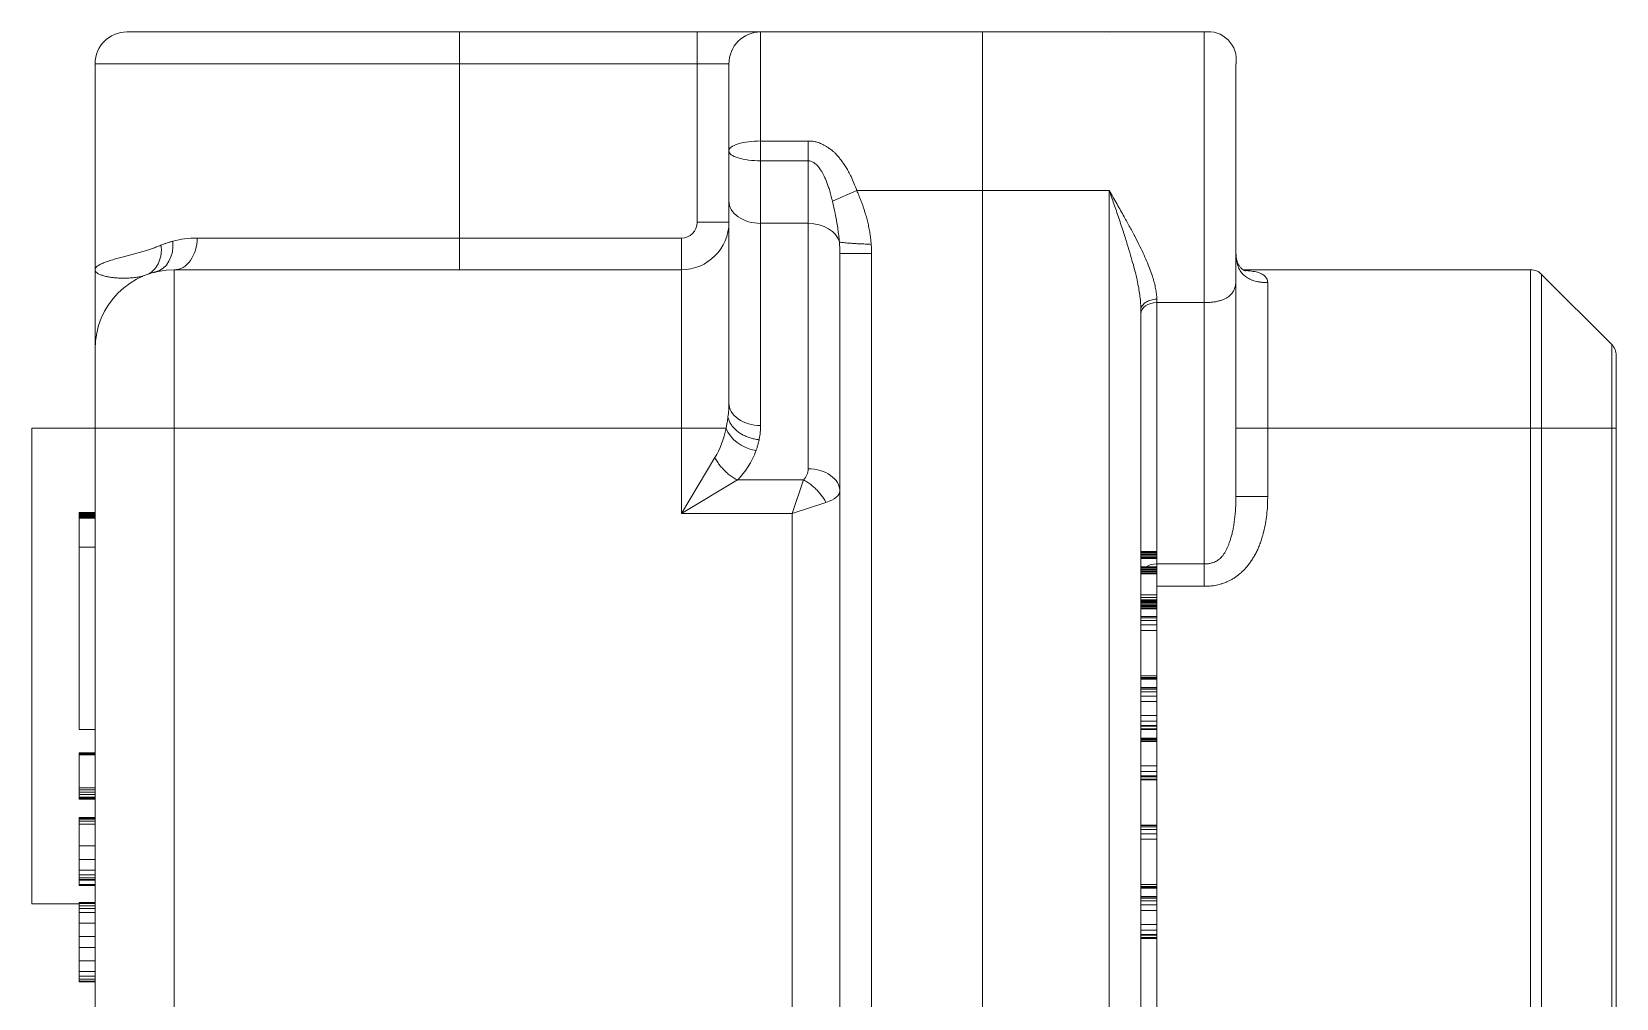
# Model space of a CAD drawing. Header units: millimetres. Extents: x -343 to 390, y -339 to 375.
# Drawn here: x 118.8 to 218.8, y 44 to 105 of the extents above; entities that cross this region are included whole.
import ezdxf

# ---------------------------------------------------------------- set-up
doc = ezdxf.new("R2010")
doc.units = ezdxf.units.MM
doc.linetypes.add('K5LT_THIN', pattern=[0])

# ---------------------------------------------------------------- blocks, each defined once
blk = doc.blocks.new('U8')
at = {"color": 7, "linetype": 'K5LT_THIN', "lineweight": 18}
for p, q in [((124.75, 105), (145.75, 105)), ((145.75, 103), (145.75, 105)), ((145.75, 105), (160.75, 105)), ((160.75, 103), (160.75, 105)), ((160.75, 105), (164.75, 105)), ((164.75, 105), (178.75, 105)), ((164.75, 98.12), (164.75, 105)), ((178.75, 105), (186.75, 105)), ((178.75, 105), (178.75, 95)), ((178.75, 105), (178.75, 95)), ((186.75, 105), (192.75, 105)), ((192.75, 105), (192.75, 87.93)), ((122.75, 90), (122.75, 103)), ((122.75, 103), (145.75, 103)), ((145.75, 92), (145.75, 103)), ((145.75, 103), (160.75, 103)), ((160.75, 93), (160.75, 103)), ((162.75, 103), (160.75, 103)), ((162.75, 97.5), (162.75, 103)), ((194.75, 103), (194.75, 100.66)), ((194.75, 103), (194.75, 91.03)), ((194.75, 90.6), (194.75, 99.4)), ((164.75, 98.12), (164.75, 96.87)), ((167.75, 98.12), (164.75, 98.12)), ((167.75, 96.87), (167.75, 98.12)), ((162.75, 97.5), (162.75, 98)), ((162.75, 98), (162.75, 97.5)), ((162.75, 97.5), (162.75, 94.34)), ((164.75, 96.87), (164.75, 92.93)), ((167.75, 96.87), (164.75, 96.87)), ((167.75, 96.87), (167.75, 92.93)), ((162.75, 94.34), (162.75, 81.59)), ((170.82, 95), (169.28, 94.32)), ((170.82, 95), (178.75, 95)), ((178.75, 95), (178.75, -95)), ((178.75, 95), (186.75, 95)), ((178.75, 95), (178.75, -95)), ((186.75, 36), (186.75, 95)), ((160.75, 93), (162.75, 93)), ((167.75, 92.93), (164.75, 92.93)), ((164.75, 92.93), (164.75, 80.17)), ((167.75, 92.93), (167.75, 77.44)), ((129.19, 92), (145.75, 92)), ((145.75, 92), (159.75, 92)), ((145.75, 90), (145.75, 92)), ((159.75, 90), (159.75, 92)), ((169.75, 91.03), (169.75, 38.94)), ((171.75, 91.03), (169.75, 91.03)), ((171.75, 91.03), (171.75, 38.94)), ((194.75, 91.03), (194.75, 89.34)), ((122.75, 90), (122.75, 90)), ((122.75, 90), (122.75, 85)), ((122.75, 90), (122.75, 90)), ((159.75, 90), (127.75, 90)), ((127.75, 80), (127.75, 90)), ((159.75, 90), (159.75, 80)), ((194.75, 89.34), (194.75, 75.69)), ((195.2, 90), (213.34, 90)), ((196.75, 89.19), (196.75, 80)), ((213.34, 80), (213.34, 90)), ((218.46, 85.29), (214.04, 89.71)), ((214.04, 80), (214.04, 89.71)), ((189.75, 88.14), (189.75, 87.93)), ((188.75, 37.55), (188.75, 87.45)), ((189.75, 87.93), (192.75, 87.93)), ((189.75, 87.93), (189.75, 72.22)), ((192.75, 87.93), (192.75, 71.44)), ((218.46, 80), (218.46, 85.29)), ((122.75, 80), (122.75, 85)), ((218.75, 80), (218.75, 84.59)), ((194.75, 80), (196.75, 80)), ((118.75, 50), (118.75, 80)), ((122.75, 80), (118.75, 80)), ((122.75, 80), (127.75, 80)), ((122.75, 80), (122.75, -50)), ((159.75, 80), (127.75, 80)), ((127.75, 80), (127.75, -80)), ((162.57, 80), (159.75, 80)), ((159.75, 74.62), (159.75, 80)), ((196.75, 80), (213.34, 80)), ((196.75, 80), (196.75, 75.69)), ((213.34, 80), (213.34, -80)), ((213.34, 80), (214.04, 80)), ((218.46, 80), (214.04, 80)), ((214.04, 80), (214.04, -80)), ((218.75, 80), (218.46, 80)), ((218.46, 80), (218.46, -80)), ((218.75, 80), (218.75, -80)), ((161.87, 78.15), (159.75, 74.62)), ((163.29, 76.74), (159.75, 74.62)), ((167.46, 76.74), (163.29, 76.74)), ((167.46, 76.74), (166.75, 74.62)), ((168.87, 75.32), (166.75, 74.62)), ((194.75, 75.69), (196.75, 75.69)), ((122.75, 74.69), (121.75, 74.69)), ((121.75, 74.68), (121.75, 74.69)), ((122.75, 74.68), (121.75, 74.68)), ((121.75, 74.67), (121.75, 74.68)), ((121.75, 74.64), (121.75, 74.67)), ((122.75, 74.67), (121.75, 74.67)), ((121.75, 74.61), (121.75, 74.64)), ((122.75, 74.64), (121.75, 74.64)), ((121.75, 74.55), (121.75, 74.61)), ((122.75, 74.61), (121.75, 74.61)), ((121.75, 74.49), (121.75, 74.55)), ((122.75, 74.55), (121.75, 74.55)), ((122.75, 74.49), (121.75, 74.49)), ((121.75, 74.44), (121.75, 74.49)), ((121.75, 74.39), (121.75, 74.44)), ((122.75, 74.44), (121.75, 74.44)), ((122.75, 74.39), (121.75, 74.39)), ((121.75, 74.33), (121.75, 74.39)), ((122.75, 74.33), (121.75, 74.33)), ((121.75, 72.5), (121.75, 74.33)), ((166.75, 74.62), (159.75, 74.62)), ((166.75, 74.62), (166.75, 43)), ((121.75, 61), (121.75, 72.5)), ((122.75, 72.5), (121.75, 72.5)), ((188.75, 72.22), (189.75, 72.22)), ((188.75, 72.22), (189.75, 72.22)), ((188.75, 72.16), (189.75, 72.16)), ((188.75, 72.09), (189.75, 72.09)), ((188.75, 72.01), (189.75, 72.01)), ((189.75, 72.22), (189.75, 72.16)), ((189.75, 72.22), (189.75, 72.22)), ((189.75, 72.16), (189.75, 72.09)), ((189.75, 72.09), (189.75, 72.01)), ((189.75, 72.01), (189.75, 71.93)), ((188.75, 71.93), (189.75, 71.93)), ((188.75, 71.85), (189.75, 71.85)), ((188.75, 71.8), (189.75, 71.8)), ((188.75, 71.79), (189.75, 71.79)), ((188.75, 71.26), (189.75, 71.26)), ((188.75, 71.25), (189.75, 71.25)), ((188.75, 71.19), (189.75, 71.19)), ((188.75, 71.11), (189.75, 71.11)), ((188.75, 71.04), (189.75, 71.04)), ((189.75, 71.93), (189.75, 71.85)), ((189.75, 71.85), (189.75, 71.8)), ((189.75, 71.8), (189.75, 71.79)), ((189.75, 71.79), (189.75, 71.44)), ((189.75, 71.44), (192.75, 71.44)), ((189.75, 71.26), (189.75, 71.44)), ((189.75, 71.26), (189.75, 71.25)), ((189.75, 71.25), (189.75, 71.19)), ((189.75, 71.19), (189.75, 71.11)), ((189.75, 71.11), (189.75, 71.04)), ((189.75, 71.04), (189.75, 70.96)), ((192.75, 71.44), (192.75, 70.03)), ((188.75, 70.96), (189.75, 70.96)), ((188.75, 70.88), (189.75, 70.88)), ((188.75, 70.84), (189.75, 70.84)), ((188.75, 70.82), (189.75, 70.82)), ((189.75, 70.96), (189.75, 70.88)), ((189.75, 70.88), (189.75, 70.84)), ((189.75, 70.84), (189.75, 70.82)), ((189.75, 70.82), (189.75, 69.5)), ((189.75, 70.03), (192.75, 70.03)), ((188.75, 69.5), (189.75, 69.5)), ((188.75, 69.32), (189.75, 69.32)), ((188.75, 69.18), (189.75, 69.18)), ((188.75, 69.12), (189.75, 69.12)), ((188.75, 69.07), (189.75, 69.07)), ((188.75, 69.05), (189.75, 69.05)), ((188.75, 69.05), (189.75, 69.05)), ((189.75, 69.5), (189.75, 69.32)), ((189.75, 69.32), (189.75, 69.18)), ((189.75, 69.18), (189.75, 69.12)), ((189.75, 69.12), (189.75, 69.07)), ((189.75, 69.07), (189.75, 69.05)), ((189.75, 69.05), (189.75, 69.05)), ((189.75, 69.05), (189.75, 68.98)), ((188.75, 68.98), (189.75, 68.98)), ((188.75, 68.91), (189.75, 68.91)), ((188.75, 68.83), (189.75, 68.83)), ((188.75, 68.75), (189.75, 68.75)), ((188.75, 68.68), (189.75, 68.68)), ((188.75, 68.63), (189.75, 68.63)), ((188.75, 68.61), (189.75, 68.61)), ((188.75, 68.13), (189.75, 68.13)), ((188.75, 68.13), (189.75, 68.13)), ((188.75, 68.12), (189.75, 68.12)), ((188.75, 68.04), (189.75, 68.04)), ((189.75, 68.98), (189.75, 68.91)), ((189.75, 68.91), (189.75, 68.83)), ((189.75, 68.83), (189.75, 68.75)), ((189.75, 68.75), (189.75, 68.68)), ((189.75, 68.68), (189.75, 68.63)), ((189.75, 68.63), (189.75, 68.61)), ((189.75, 68.61), (189.75, 68.13)), ((189.75, 68.13), (189.75, 68.12)), ((189.75, 68.13), (189.75, 68.13)), ((189.75, 68.12), (189.75, 68.04)), ((189.75, 68.04), (189.75, 67.88)), ((188.75, 67.88), (189.75, 67.88)), ((188.75, 67.6), (189.75, 67.6)), ((188.75, 67.25), (189.75, 67.25)), ((189.75, 67.88), (189.75, 67.6)), ((189.75, 67.6), (189.75, 67.25)), ((189.75, 67.25), (189.75, 64.39)), ((188.75, 64.39), (189.75, 64.39)), ((188.75, 64.28), (189.75, 64.28)), ((188.75, 64.22), (189.75, 64.22)), ((188.75, 64.21), (189.75, 64.21)), ((188.75, 64.18), (189.75, 64.18)), ((188.75, 64.17), (189.75, 64.17)), ((189.75, 64.39), (189.75, 64.28)), ((189.75, 64.28), (189.75, 64.22)), ((189.75, 64.22), (189.75, 64.21)), ((189.75, 64.21), (189.75, 64.18)), ((189.75, 64.18), (189.75, 64.17)), ((189.75, 64.17), (189.75, 63.64)), ((188.75, 63.64), (189.75, 63.64)), ((188.75, 63.63), (189.75, 63.63)), ((188.75, 63.62), (189.75, 63.62)), ((188.75, 63.54), (189.75, 63.54)), ((188.75, 63.38), (189.75, 63.38)), ((188.75, 63.1), (189.75, 63.1)), ((189.75, 63.64), (189.75, 63.63)), ((189.75, 63.63), (189.75, 63.62)), ((189.75, 63.62), (189.75, 63.54)), ((189.75, 63.54), (189.75, 63.38)), ((189.75, 63.38), (189.75, 63.1)), ((189.75, 63.1), (189.75, 62.76)), ((188.75, 62.76), (189.75, 62.76)), ((189.75, 62.76), (189.75, 61.88)), ((188.75, 61.88), (189.75, 61.88)), ((188.75, 61.52), (189.75, 61.52)), ((188.75, 61.25), (189.75, 61.25)), ((188.75, 61.2), (189.75, 61.2)), ((188.75, 61.04), (189.75, 61.04)), ((189.75, 61.88), (189.75, 61.52)), ((189.75, 61.52), (189.75, 61.25)), ((189.75, 61.25), (189.75, 61.2)), ((189.75, 61.2), (189.75, 61.04)), ((189.75, 61.04), (189.75, 60.99)), ((122.75, 61), (121.75, 61)), ((188.75, 60.99), (189.75, 60.99)), ((188.75, 60.46), (189.75, 60.46)), ((188.75, 60.46), (189.75, 60.46)), ((188.75, 60.44), (189.75, 60.44)), ((188.75, 60.39), (189.75, 60.39)), ((188.75, 60.32), (189.75, 60.32)), ((188.75, 60.24), (189.75, 60.24)), ((189.75, 60.99), (189.75, 60.46)), ((189.75, 60.46), (189.75, 60.46)), ((189.75, 60.46), (189.75, 60.44)), ((189.75, 60.44), (189.75, 60.39)), ((189.75, 60.39), (189.75, 60.32)), ((189.75, 60.32), (189.75, 60.24)), ((189.75, 60.24), (189.75, 58.7)), ((121.75, 59.49), (121.75, 59.52)), ((122.75, 59.52), (121.75, 59.52)), ((122.75, 59.49), (121.75, 59.49)), ((121.75, 59.45), (121.75, 59.49)), ((122.75, 59.45), (121.75, 59.45)), ((121.75, 59.39), (121.75, 59.45)), ((122.75, 59.39), (121.75, 59.39)), ((121.75, 57.32), (121.75, 59.39)), ((188.75, 58.7), (189.75, 58.7)), ((188.75, 58.35), (189.75, 58.35)), ((188.75, 58.07), (189.75, 58.07)), ((188.75, 58.02), (189.75, 58.02)), ((189.75, 58.7), (189.75, 58.35)), ((189.75, 58.35), (189.75, 58.07)), ((189.75, 58.07), (189.75, 58.02)), ((189.75, 58.02), (189.75, 57.87)), ((122.75, 57.32), (121.75, 57.32)), ((121.75, 57.2), (121.75, 57.32)), ((121.75, 57.04), (121.75, 57.2)), ((122.75, 57.2), (121.75, 57.2)), ((121.75, 56.89), (121.75, 57.04)), ((122.75, 57.04), (121.75, 57.04)), ((188.75, 57.87), (189.75, 57.87)), ((188.75, 57.82), (189.75, 57.82)), ((189.75, 57.87), (189.75, 57.82)), ((189.75, 57.82), (189.75, 54.96)), ((121.75, 56.74), (121.75, 56.89)), ((122.75, 56.89), (121.75, 56.89)), ((122.75, 56.74), (121.75, 56.74)), ((121.75, 56.66), (121.75, 56.74)), ((122.75, 56.66), (121.75, 56.66)), ((121.75, 56.62), (121.75, 56.66)), ((121.75, 56.6), (121.75, 56.62)), ((122.75, 56.62), (121.75, 56.62)), ((122.75, 56.6), (121.75, 56.6)), ((121.75, 55.42), (121.75, 55.45)), ((122.75, 55.45), (121.75, 55.45)), ((121.75, 55.39), (121.75, 55.42)), ((122.75, 55.42), (121.75, 55.42)), ((122.75, 55.39), (121.75, 55.39)), ((121.75, 55.34), (121.75, 55.39)), ((122.75, 55.34), (121.75, 55.34)), ((121.75, 55.22), (121.75, 55.34)), ((122.75, 55.22), (121.75, 55.22)), ((121.75, 55.02), (121.75, 55.22)), ((122.75, 55.02), (121.75, 55.02)), ((121.75, 53.65), (121.75, 55.02)), ((188.75, 54.96), (189.75, 54.96)), ((188.75, 54.95), (189.75, 54.95)), ((188.75, 54.94), (189.75, 54.94)), ((188.75, 54.86), (189.75, 54.86)), ((188.75, 54.7), (189.75, 54.7)), ((188.75, 54.42), (189.75, 54.42)), ((188.75, 54.08), (189.75, 54.08)), ((189.75, 54.96), (189.75, 54.95)), ((189.75, 54.95), (189.75, 54.94)), ((189.75, 54.94), (189.75, 54.86)), ((189.75, 54.86), (189.75, 54.7)), ((189.75, 54.7), (189.75, 54.42)), ((189.75, 54.42), (189.75, 54.08)), ((189.75, 54.08), (189.75, 51.21)), ((122.75, 53.65), (121.75, 53.65)), ((121.75, 52.79), (121.75, 53.65)), ((122.75, 52.79), (121.75, 52.79)), ((121.75, 52.12), (121.75, 52.79)), ((122.75, 52.12), (121.75, 52.12)), ((121.75, 51.83), (121.75, 52.12)), ((122.75, 51.83), (121.75, 51.83)), ((121.75, 51.65), (121.75, 51.83)), ((121.75, 51.53), (121.75, 51.65)), ((122.75, 51.65), (121.75, 51.65)), ((122.75, 51.53), (121.75, 51.53)), ((121.75, 51.49), (121.75, 51.53)), ((122.75, 51.49), (121.75, 51.49)), ((121.75, 51.23), (121.75, 51.49)), ((122.75, 51.49), (121.75, 51.49)), ((121.75, 51.49), (121.75, 51.49)), ((122.75, 51.23), (121.75, 51.23)), ((121.75, 51.15), (121.75, 51.23)), ((122.75, 51.15), (121.75, 51.15)), ((121.75, 51.15), (121.75, 51.15)), ((122.75, 51.15), (121.75, 51.15)), ((188.75, 51.21), (189.75, 51.21)), ((188.75, 51.1), (189.75, 51.1)), ((188.75, 51.04), (189.75, 51.04)), ((188.75, 51.03), (189.75, 51.03)), ((188.75, 51), (189.75, 51)), ((189.75, 51.21), (189.75, 51.1)), ((189.75, 51.1), (189.75, 51.04)), ((189.75, 51.04), (189.75, 51.03)), ((189.75, 51.03), (189.75, 51)), ((189.75, 51), (189.75, 50.99)), ((122.75, 50.08), (121.75, 50.08)), ((121.75, 50.03), (121.75, 50.08)), ((122.75, 50.03), (121.75, 50.03)), ((121.75, 49.87), (121.75, 50.03)), ((188.75, 50.99), (189.75, 50.99)), ((188.75, 50.46), (189.75, 50.46)), ((188.75, 50.46), (189.75, 50.46)), ((188.75, 50.45), (189.75, 50.45)), ((188.75, 50.36), (189.75, 50.36)), ((188.75, 50.2), (189.75, 50.2)), ((189.75, 50.99), (189.75, 50.46)), ((189.75, 50.46), (189.75, 50.46)), ((189.75, 50.46), (189.75, 50.45)), ((189.75, 50.45), (189.75, 50.36)), ((189.75, 50.36), (189.75, 50.2)), ((189.75, 50.2), (189.75, 49.93)), ((121.75, 50), (118.75, 50)), ((121.75, 49.7), (121.75, 49.87)), ((122.75, 49.87), (121.75, 49.87)), ((121.75, 49.45), (121.75, 49.7)), ((122.75, 49.7), (121.75, 49.7)), ((122.75, 49.45), (121.75, 49.45)), ((121.75, 48.79), (121.75, 49.45)), ((188.75, 49.93), (189.75, 49.93)), ((188.75, 49.58), (189.75, 49.58)), ((189.75, 49.93), (189.75, 49.58)), ((189.75, 49.58), (189.75, 48.7)), ((122.75, 48.79), (121.75, 48.79)), ((121.75, 47.93), (121.75, 48.79)), ((188.75, 48.7), (189.75, 48.7)), ((188.75, 48.35), (189.75, 48.35)), ((188.75, 48.07), (189.75, 48.07)), ((188.75, 48.02), (189.75, 48.02)), ((189.75, 48.7), (189.75, 48.35)), ((189.75, 48.35), (189.75, 48.07)), ((189.75, 48.07), (189.75, 48.02)), ((189.75, 48.02), (189.75, 47.87)), ((122.75, 47.93), (121.75, 47.93)), ((121.75, 47.24), (121.75, 47.93)), ((121.75, 46.4), (121.75, 47.24)), ((122.75, 47.24), (121.75, 47.24)), ((188.75, 47.87), (189.75, 47.87)), ((188.75, 47.82), (189.75, 47.82)), ((189.75, 47.87), (189.75, 47.82)), ((189.75, 47.82), (189.75, 42)), ((122.75, 46.4), (121.75, 46.4)), ((121.75, 45.73), (121.75, 46.4)), ((122.75, 45.73), (121.75, 45.73)), ((121.75, 45.43), (121.75, 45.73)), ((121.75, 45.24), (121.75, 45.43)), ((122.75, 45.43), (121.75, 45.43)), ((122.75, 45.24), (121.75, 45.24)), ((121.75, 45.12), (121.75, 45.24)), ((121.75, 45.08), (121.75, 45.12)), ((122.75, 45.12), (121.75, 45.12)), ((122.75, 45.08), (121.75, 45.08))]:
    blk.add_line(p, q, dxfattribs=at)
for centre, radius, start, end in [((193, 103.25), 1.77, 351.8699, 98.1301), ((193, 103.25), 1.77, 351.8699, 98.1301), ((124.75, 103), 2, 90, 180), ((164.75, 103), 2, 90, 180), ((186.75, 103), 2, 88.2739, 90), ((159.75, 93), 1, 270, 0), ((159.75, 93), 3, 270, 359.9996), ((127.75, 85), 5, 90, 180), ((123.91, 90), 1.16, 179.9699, 180.0253), ((127.75, 85), 5, 103.7231, 110.7022), ((213.34, 89), 1, 45, 90), ((217.75, 84.59), 1, 0, 45), ((159.75, 80.27), 5, 315, 340.2901), ((166.75, 77.44), 1, 315, 0)]:
    blk.add_arc(centre, radius, start, end, dxfattribs=at)
for centre, major_axis, ratio, start_param, end_param in [((164.75, 97.5), (-2, 0), 0.3125, 4.71239, 6.28319), ((164.75, 97.5), (-2, 0), 0.3125, 0, 1.5708), ((164.75, 94.34), (-2, 0), 0.70711, 0, 1.5708), ((167.75, 91.51), (-2, 0), 0.70711, 3.3138, 4.71239), ((126.09, 91.8), (-0.47, 1.94), 0.77763, 3.14159, 4.52473), ((127.75, 92), (0, -2), 0.72, 0, 1.5708), ((189.75, 87.22), (-1, 0), 0.70711, 4.71239, 6.28319), ((164.75, 81.59), (-2, 0), 0.70711, 0, 1.5708), ((159.75, 81.69), (0, 5), 0.6, 3.92699, 4.36839), ((164.46, 80), (1.88, -0.67), 0.68546, 3.62319, 4.95319), ((167.75, 76.03), (-2, 0), 0.70711, 3.14159, 4.71239), ((166.75, 76.03), (3, 0), 0.33333, 5.49779, 6.28319), ((189.75, 70.74), (-1, 0), 0.70711, 4.71239, 5.45386)]:
    blk.add_ellipse(centre, major_axis=major_axis, ratio=ratio, start_param=start_param, end_param=end_param, dxfattribs=at)
for points, knots in [([(186.81, 105), (186.81, 105), (186.81, 105), (186.81, 105), (186.81, 105), (186.81, 105), (186.81, 105), (186.81, 105), (186.81, 105), (186.8, 105), (186.8, 105), (186.8, 105), (186.8, 105), (186.8, 105), (186.8, 105), (186.79, 105), (186.79, 105), (186.78, 105), (186.78, 105), (186.77, 105), (186.77, 105), (186.77, 105), (186.77, 105), (186.77, 105), (186.77, 105), (186.77, 105), (186.77, 105), (186.77, 105), (186.77, 105), (186.77, 105), (186.77, 105), (186.76, 105), (186.76, 105), (186.76, 105), (186.76, 105), (186.75, 105), (186.75, 105), (186.75, 105)], [233.94702, 233.94702, 233.94702, 233.94702, 235.54382, 235.54382, 276.43809, 276.43809, 289.1031, 289.1031, 314.43311, 314.43311, 347.81969, 347.81969, 391.13605, 391.13605, 477.76876, 477.76876, 638.36907, 638.36907, 695.63432, 695.63432, 752.89957, 752.89957, 759.00617, 759.00617, 764.72939, 764.72939, 772.75846, 772.75846, 788.81658, 788.81658, 813.93258, 813.93258, 868.85076, 868.85076, 923.76894, 923.76894, 955, 955, 955, 955]), ([(170.82, 95), (170.76, 95.16), (170.65, 95.45), (170.47, 95.85), (170.31, 96.18), (170.15, 96.45), (169.99, 96.69), (169.84, 96.91), (169.69, 97.09), (169.56, 97.24), (169.43, 97.38), (169.3, 97.49), (169.18, 97.59), (169.04, 97.69), (168.9, 97.78), (168.75, 97.87), (168.6, 97.94), (168.46, 98), (168.33, 98.04), (168.2, 98.08), (168.08, 98.1), (167.98, 98.11), (167.87, 98.12), (167.79, 98.12), (167.75, 98.12)], [0, 0, 0, 0, 2.90118, 5.38842, 7.36881, 9.14669, 10.73613, 12.22256, 13.53949, 14.68691, 15.62049, 16.56658, 17.41798, 18.247, 19.14921, 20.04755, 20.92154, 21.63021, 22.30133, 22.93478, 23.47194, 23.97399, 24.42611, 25, 25, 25, 25]), ([(169.28, 94.32), (169.25, 94.45), (169.19, 94.7), (169.1, 95.03), (169, 95.32), (168.91, 95.57), (168.82, 95.79), (168.72, 95.99), (168.63, 96.16), (168.54, 96.31), (168.45, 96.43), (168.37, 96.53), (168.29, 96.62), (168.2, 96.69), (168.11, 96.76), (168.01, 96.82), (167.91, 96.86), (167.82, 96.87), (167.77, 96.87), (167.75, 96.87)], [0, 0, 0, 0, 2.47978, 4.64617, 6.37358, 7.99118, 9.47358, 10.80458, 12.03627, 13.13953, 14.13552, 14.97214, 15.70627, 16.44458, 17.2135, 18.02939, 18.86913, 19.53751, 20, 20, 20, 20]), ([(169.28, 94.32), (169.34, 94.06), (169.44, 93.61), (169.56, 93.02), (169.63, 92.56), (169.68, 92.16), (169.71, 91.9), (169.72, 91.76)], [0, 0, 0, 0, 2.31094, 4.16321, 5.47343, 6.64102, 8, 8, 8, 8]), ([(170.82, 95), (170.86, 94.9), (170.91, 94.8), (170.98, 94.62), (171.01, 94.55), (171.06, 94.41), (171.09, 94.34), (171.14, 94.2), (171.17, 94.13), (171.22, 93.99), (171.24, 93.92), (171.29, 93.78), (171.31, 93.71), (171.36, 93.54), (171.4, 93.43), (171.45, 93.22), (171.48, 93.11), (171.54, 92.89), (171.56, 92.77), (171.61, 92.54), (171.63, 92.42), (171.66, 92.21), (171.68, 92.1), (171.69, 91.98), (171.7, 91.96), (171.71, 91.83), (171.72, 91.72), (171.73, 91.6)], [3.96656, 3.96656, 3.96656, 3.96656, 4.46765, 4.46765, 4.8067, 4.8067, 5.14175, 5.14175, 5.47292, 5.47292, 5.80026, 5.80026, 6.11261, 6.11261, 6.59794, 6.59794, 7.07508, 7.07508, 7.58177, 7.58177, 8.08002, 8.08002, 8.51473, 8.51473, 8.60747, 8.60747, 9.05452, 9.05452, 9.05452, 9.05452]), ([(189.75, 88.14), (189.75, 88.25), (189.74, 88.48), (189.68, 88.82), (189.6, 89.18), (189.49, 89.57), (189.34, 89.99), (189.16, 90.44), (188.94, 90.94), (188.69, 91.47), (188.39, 92.05), (188.06, 92.68), (187.67, 93.38), (187.23, 94.16), (186.92, 94.71), (186.75, 95)], [0, 0, 0, 0, 0.87868, 1.74352, 2.58889, 3.53359, 4.52046, 5.58666, 6.71781, 7.96465, 9.2751, 10.72637, 12.25344, 14.04354, 16, 16, 16, 16]), ([(188.75, 87.45), (188.75, 87.59), (188.74, 87.88), (188.69, 88.31), (188.63, 88.75), (188.54, 89.23), (188.42, 89.75), (188.27, 90.32), (188.09, 90.94), (187.89, 91.62), (187.64, 92.4), (187.36, 93.25), (187.05, 94.14), (186.85, 94.72), (186.75, 95)], [0, 0, 0, 0, 0.94231, 1.85392, 2.73218, 3.7142, 4.75348, 5.88225, 7.11258, 8.43833, 9.86706, 11.64222, 13.36559, 15, 15, 15, 15]), ([(122.75, 90), (122.75, 90.05), (122.79, 90.15), (122.96, 90.28), (123.21, 90.4), (123.5, 90.52), (123.84, 90.63), (124.19, 90.73), (124.52, 90.82), (124.84, 90.9), (125.15, 90.99), (125.46, 91.07), (125.76, 91.15), (126.04, 91.24), (126.3, 91.32), (126.54, 91.41), (126.74, 91.48), (126.86, 91.53), (126.91, 91.55)], [0, 0, 0, 0, 2.33531, 4.41066, 6.1563, 7.93977, 9.5553, 10.97859, 12.1403, 13.19873, 14.19975, 15.11822, 15.96481, 16.73104, 17.42884, 18.09225, 18.60849, 19, 19, 19, 19]), ([(126.91, 91.55), (126.93, 91.43), (126.94, 91.22), (126.91, 90.92), (126.85, 90.66), (126.76, 90.42), (126.64, 90.21), (126.5, 90.03), (126.35, 89.88), (126.17, 89.76), (126.05, 89.7), (125.98, 89.68)], [0, 0, 0, 0, 1.65013, 3.13952, 4.44428, 5.77085, 7.07522, 8.33862, 9.56323, 10.76947, 12, 12, 12, 12]), ([(126.91, 91.55), (126.99, 91.58), (127.11, 91.63), (127.29, 91.69), (127.41, 91.73), (127.5, 91.76), (127.58, 91.78), (127.64, 91.79), (127.66, 91.8)], [0, 0, 0, 0, 2.76867, 4.84905, 6.24114, 7.15679, 8.07641, 9, 9, 9, 9]), ([(171.73, 91.6), (171.62, 91.62), (171.42, 91.62), (171.14, 91.63), (170.89, 91.64), (170.66, 91.66), (170.43, 91.67), (170.23, 91.69), (170.05, 91.7), (169.9, 91.72), (169.78, 91.74), (169.74, 91.75), (169.72, 91.76)], [0, 0, 0, 0, 1.41364, 2.69774, 3.84682, 5.03336, 6.23565, 7.4842, 8.77635, 10.08278, 11.49744, 13, 13, 13, 13]), ([(171.73, 91.6), (171.74, 91.5), (171.74, 91.42), (171.75, 91.23), (171.75, 91.13), (171.75, 91.03)], [0, 0, 0, 0, 0.90676, 0.90676, 2, 2, 2, 2]), ([(196.75, 89.19), (196.66, 89.19), (196.5, 89.2), (196.27, 89.22), (196.06, 89.26), (195.88, 89.3), (195.71, 89.37), (195.55, 89.44), (195.42, 89.52), (195.3, 89.61), (195.19, 89.71), (195.09, 89.82), (195.01, 89.94), (194.93, 90.09), (194.87, 90.24), (194.82, 90.41), (194.78, 90.6), (194.76, 90.81), (194.75, 90.96), (194.75, 91.03)], [0, 0, 0, 0, 1.63344, 3.04974, 4.27033, 5.45067, 6.59076, 7.65675, 8.66464, 9.61442, 10.52159, 11.44912, 12.44073, 13.49955, 14.63066, 15.81395, 17.04199, 18.44521, 20, 20, 20, 20]), ([(194.75, 91.03), (194.75, 90.96), (194.75, 90.89), (194.77, 90.75), (194.78, 90.68), (194.82, 90.54), (194.84, 90.47), (194.9, 90.35), (194.93, 90.29), (195.01, 90.18), (195.04, 90.13), (195.12, 90.06), (195.16, 90.03), (195.2, 90), (195.2, 90), (195.25, 89.97), (195.28, 89.95), (195.33, 89.93), (195.34, 89.92), (195.34, 89.92)], [0.00619, 0.00619, 0.00619, 0.00619, 6.18826, 6.18826, 12.14792, 12.14792, 17.81983, 17.81983, 23.25232, 23.25232, 28.49922, 28.49922, 33.20267, 33.20267, 33.67713, 33.67713, 38.94582, 38.94582, 44, 44, 44, 44]), ([(122.75, 90), (122.75, 90), (122.75, 90), (122.75, 89.99), (122.75, 89.99), (122.75, 89.99), (122.75, 89.99), (122.75, 89.98), (122.75, 89.98), (122.75, 89.98), (122.75, 89.97), (122.76, 89.96), (122.76, 89.94), (122.78, 89.9), (122.83, 89.83), (122.94, 89.75), (123.12, 89.67), (123.35, 89.6), (123.59, 89.55), (123.83, 89.51), (124.08, 89.49), (124.32, 89.47), (124.56, 89.47), (124.77, 89.47), (124.97, 89.48), (125.14, 89.5), (125.35, 89.52), (125.53, 89.55), (125.71, 89.59), (125.85, 89.63), (125.94, 89.66), (125.98, 89.68)], [0, 0, 0, 0, 0.11283, 0.20937, 0.2811, 0.32803, 0.40478, 0.47692, 0.5634, 0.67543, 0.85362, 1.13862, 1.68686, 2.77194, 4.77889, 7.75065, 10.95484, 13.87282, 16.23585, 18.34087, 20.32102, 22.09007, 23.70586, 25.07336, 26.23768, 27.29328, 28.22007, 29.81133, 30.53243, 31.24934, 32, 32, 32, 32]), ([(126.56, 89.86), (126.56, 89.86), (126.56, 89.86), (126.56, 89.86), (126.56, 89.86), (126.56, 89.86), (126.56, 89.86), (126.56, 89.86), (126.56, 89.86), (126.56, 89.86), (126.56, 89.86), (126.56, 89.86), (126.56, 89.86), (126.55, 89.85), (126.55, 89.85), (126.54, 89.85), (126.54, 89.85), (126.52, 89.85), (126.51, 89.84), (126.49, 89.84), (126.48, 89.84), (126.45, 89.83), (126.43, 89.82), (126.41, 89.82)], [0.0001, 0.0001, 0.0001, 0.0001, 0.005, 0.005, 0.00968, 0.00968, 0.02, 0.02, 0.04, 0.04, 0.08, 0.08, 0.16, 0.16, 0.31999, 0.31999, 0.63998, 0.63998, 1.23998, 1.23998, 1.83998, 1.83998, 3, 3, 3, 3]), ([(189.75, 88.14), (189.68, 88.14), (189.55, 88.13), (189.38, 88.09), (189.23, 88.04), (189.1, 87.97), (188.98, 87.89), (188.88, 87.8), (188.81, 87.7), (188.76, 87.58), (188.75, 87.5), (188.75, 87.45)], [0, 0, 0, 0, 1.56035, 2.92166, 4.1377, 5.38602, 6.67166, 7.93968, 9.21288, 10.46024, 12, 12, 12, 12]), ([(162.69, 80.71), (162.69, 80.65), (162.67, 80.54), (162.64, 80.38), (162.61, 80.2), (162.59, 80.08), (162.57, 80)], [0, 0, 0, 0, 1.81741, 3.41347, 4.78816, 7, 7, 7, 7]), ([(162.69, 80.71), (162.71, 80.63), (162.75, 80.48), (162.87, 80.26), (163.01, 80.07), (163.18, 79.9), (163.37, 79.74), (163.59, 79.6), (163.83, 79.49), (164.08, 79.39), (164.36, 79.32), (164.55, 79.29), (164.65, 79.28)], [0, 0, 0, 0, 1.53201, 2.91942, 4.15523, 5.4215, 6.67136, 7.90934, 9.14589, 10.35918, 11.59853, 13, 13, 13, 13]), ([(164.75, 80.17), (164.75, 80.1), (164.75, 80.02), (164.74, 79.88), (164.73, 79.8), (164.72, 79.66), (164.71, 79.59), (164.69, 79.46), (164.68, 79.4), (164.66, 79.31), (164.66, 79.3), (164.65, 79.28)], [0, 0, 0, 0, 0.52709, 0.52709, 1.05708, 1.05708, 1.52683, 1.52683, 2, 2, 2.13008, 2.13008, 2.13008, 2.13008]), ([(164.65, 79.28), (164.65, 79.26), (164.65, 79.24), (164.63, 79.15), (164.61, 79.08), (164.57, 78.93), (164.55, 78.85), (164.5, 78.72), (164.48, 78.65), (164.46, 78.59)], [-0.16631, -0.16631, -0.16631, -0.16631, 0, 0, 0.68548, 0.68548, 1.37801, 1.37801, 2, 2, 2, 2]), ([(163.29, 76.74), (163.19, 76.78), (163.02, 76.89), (162.77, 77.06), (162.55, 77.25), (162.36, 77.45), (162.18, 77.66), (162.01, 77.89), (161.92, 78.06), (161.87, 78.15)], [0, 0, 0, 0, 1.63175, 3.11514, 4.42913, 5.78166, 7.09246, 8.3826, 10, 10, 10, 10]), ([(167.46, 76.74), (167.55, 76.69), (167.73, 76.59), (167.97, 76.41), (168.19, 76.22), (168.39, 76.02), (168.56, 75.81), (168.73, 75.58), (168.83, 75.41), (168.87, 75.32)], [0, 0, 0, 0, 1.63177, 3.1152, 4.4292, 5.78177, 7.09259, 8.38275, 10, 10, 10, 10]), ([(196.75, 75.69), (196.75, 75.67), (196.75, 75.64), (196.75, 75.45), (196.74, 75.27), (196.73, 74.91), (196.71, 74.73), (196.67, 74.37), (196.65, 74.18), (196.58, 73.82), (196.54, 73.63), (196.47, 73.35), (196.44, 73.25), (196.38, 73.04), (196.35, 72.94), (196.28, 72.75), (196.25, 72.66), (196.17, 72.47), (196.13, 72.38), (196.05, 72.21), (196, 72.12), (195.94, 72), (195.91, 71.96), (195.87, 71.88), (195.84, 71.84), (195.8, 71.76), (195.77, 71.72), (195.72, 71.65), (195.7, 71.62), (195.65, 71.54), (195.62, 71.51), (195.57, 71.44), (195.54, 71.4), (195.49, 71.33), (195.47, 71.3), (195.41, 71.24), (195.39, 71.21), (195.33, 71.15), (195.31, 71.12), (195.25, 71.06), (195.22, 71.04), (195.18, 70.99), (195.16, 70.98), (195.13, 70.95), (195.12, 70.94), (195.08, 70.9), (195.06, 70.88), (195.03, 70.86), (195.02, 70.85), (194.99, 70.82), (194.96, 70.8), (194.9, 70.75), (194.88, 70.73), (194.82, 70.69), (194.79, 70.66), (194.73, 70.62), (194.7, 70.6), (194.64, 70.56), (194.61, 70.54), (194.55, 70.51), (194.52, 70.49), (194.46, 70.45), (194.43, 70.44), (194.37, 70.4), (194.34, 70.39), (194.28, 70.36), (194.25, 70.35), (194.19, 70.32), (194.17, 70.31), (194.1, 70.28), (194.06, 70.27), (193.98, 70.24), (193.94, 70.22), (193.84, 70.19), (193.77, 70.17), (193.64, 70.13), (193.58, 70.12), (193.46, 70.09), (193.4, 70.08), (193.28, 70.06), (193.23, 70.06), (193.13, 70.05), (193.07, 70.04), (192.97, 70.04), (192.93, 70.03), (192.86, 70.03), (192.84, 70.03), (192.79, 70.03), (192.77, 70.03), (192.75, 70.03)], [1.97251, 1.97251, 1.97251, 1.97251, 2.2104, 2.2104, 4.1971, 4.1971, 6.19269, 6.19269, 8.20343, 8.20343, 10.23751, 10.23751, 11.35947, 11.35947, 12.48788, 12.48788, 13.52244, 13.52244, 14.5688, 14.5688, 15.51595, 15.51595, 15.99594, 15.99594, 16.4811, 16.4811, 16.90885, 16.90885, 17.342, 17.342, 17.78157, 17.78157, 18.22851, 18.22851, 18.61744, 18.61744, 19.01375, 19.01375, 19.39904, 19.39904, 19.79341, 19.79341, 19.98301, 19.98301, 20.16915, 20.16915, 20.49114, 20.49114, 20.5317, 20.5317, 20.88833, 20.88833, 21.23383, 21.23383, 21.58322, 21.58322, 21.92289, 21.92289, 22.24573, 22.24573, 22.56128, 22.56128, 22.87846, 22.87846, 23.18979, 23.18979, 23.47275, 23.47275, 23.75203, 23.75203, 24.14291, 24.14291, 24.52905, 24.52905, 25.15197, 25.15197, 25.74939, 25.74939, 26.32935, 26.32935, 26.82701, 26.82701, 27.35676, 27.35676, 27.79435, 27.79435, 28.01384, 28.01384, 28.23226, 28.23226, 28.23226, 28.23226]), ([(194.75, 75.69), (194.75, 75.37), (194.73, 74.93), (194.68, 74.38), (194.63, 74.04), (194.58, 73.71), (194.52, 73.42), (194.45, 73.16), (194.38, 72.93), (194.31, 72.73), (194.24, 72.54), (194.16, 72.36), (194.07, 72.19), (193.97, 72.04), (193.87, 71.91), (193.75, 71.79), (193.64, 71.7), (193.52, 71.62), (193.4, 71.56), (193.28, 71.52), (193.16, 71.49), (193.06, 71.47), (192.96, 71.45), (192.89, 71.45), (192.82, 71.44), (192.77, 71.44), (192.75, 71.44)], [0, 0, 0, 0, 4.42678, 6.1988, 7.94681, 9.60483, 11.12497, 12.52742, 13.79106, 14.95736, 16.03002, 17.11214, 18.15672, 19.19633, 20.17376, 21.078, 21.90023, 22.68165, 23.46011, 24.19079, 24.87368, 25.43655, 25.90773, 26.32699, 26.68084, 27, 27, 27, 27])]:
    blk.add_open_spline(points, degree=3, knots=knots, dxfattribs=at)
for points, degree in [([(127.66, 91.8), (128.14, 91.93), (128.65, 92), (129.19, 92)], 3), ([(169.72, 91.76), (169.74, 91.52), (169.75, 91.27), (169.75, 91.03)], 3), ([(194.75, 89.34), (194.75, 87.93), (192.75, 87.93)], 2), ([(196.75, 89.19), (196.74, 89.34), (196.66, 89.61), (196.17, 89.86), (195.6, 89.94), (195.25, 89.96)], 3), ([(162.75, 81.59), (162.75, 81.3), (162.73, 81.01), (162.69, 80.71)], 3)]:
    blk.add_open_spline(points, degree=degree, dxfattribs=at)
blk = doc.blocks.new('U0')
blk.add_blockref('U8', (0, 0))

msp = doc.modelspace()

# ---------------------------------------------------------------- block references
msp.add_blockref('U0', (0, 0))

doc.saveas('drawing.dxf')
